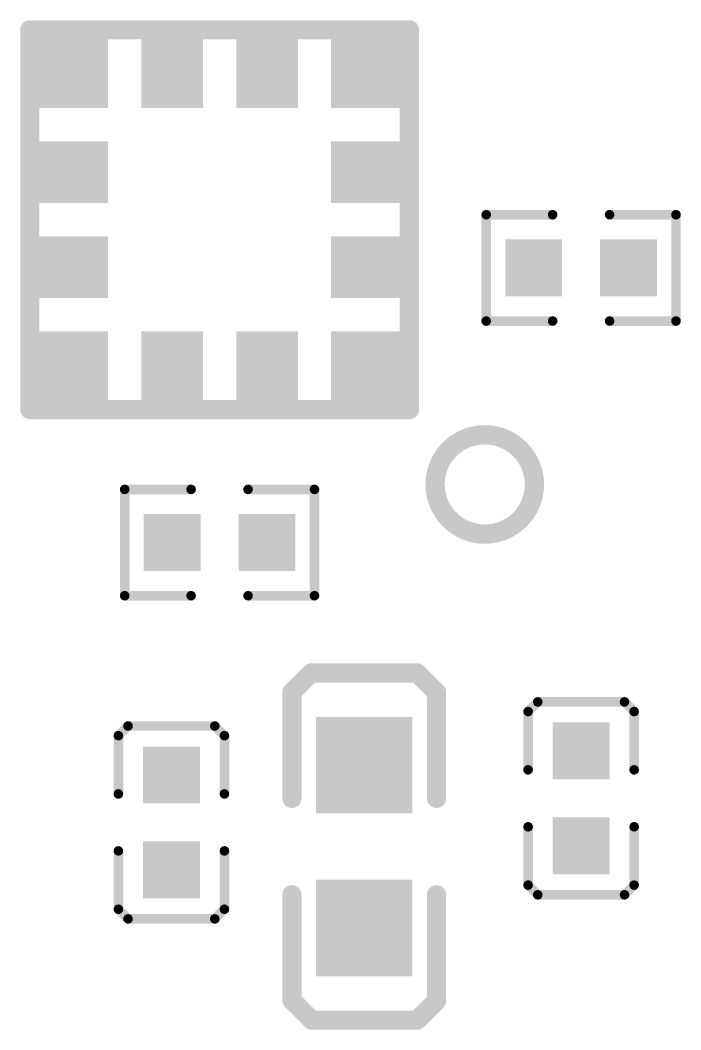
# Model space of a CAD drawing. Header units: millimetres. Extents: x 17.58 to 19.74, y 15.71 to 18.76.
# Drawn here: x 18.6937 to 18.8307, y 16.455 to 16.6644 of the extents above; entities that cross this region are included whole.
import ezdxf

# ---------------------------------------------------------------- set-up
doc = ezdxf.new("R2010")
doc.units = ezdxf.units.MM
doc.header["$MEASUREMENT"] = 0
doc.layers.get('0').update_dxf_attribs({"linetype": 'CONTINUOUS', "lineweight": 0})
doc.layers.add('04_BOT_PHO', color=90, linetype='CONTINUOUS', lineweight=0)

# ---------------------------------------------------------------- blocks, each defined once
blk = doc.blocks.new('SQUARE_4')
blk.add_solid([(0.01, 0.01), (0.01, -0.01), (-0.01, 0.01), (-0.01, -0.01)])
blk = doc.blocks.new('SQUARE_25')
blk.add_solid([(0.0059, 0.0059), (0.0059, -0.0059), (-0.0059, 0.0059), (-0.0059, -0.0059)])
blk = doc.blocks.new('SQUARE_42')
blk.add_solid([(0.00812, 0.00812), (0.00812, -0.00812), (-0.00812, 0.00812), (-0.00812, -0.00812)])
blk = doc.blocks.new('RECTANGLE_43')
blk.add_solid([(0.00812, 0.0064), (0.00812, -0.0064), (-0.00812, 0.0064), (-0.00812, -0.0064)])
blk = doc.blocks.new('RECTANGLE_44')
blk.add_solid([(0.0064, 0.00812), (0.0064, -0.00812), (-0.0064, 0.00812), (-0.0064, -0.00812)])
blk = doc.blocks.new('ROUND_15')
h = blk.add_hatch(color=256)
edge = h.paths.add_edge_path(flags=0)
edge.add_arc((0, 0), 0.002, 0, 360)
blk = doc.blocks.new('ROUND_380')
h = blk.add_hatch(color=256)
edge = h.paths.add_edge_path(flags=0)
edge.add_arc((0, 0), 0.001, 0, 360)

msp = doc.modelspace()

# ---------------------------------------------------------------- linework, layer by layer
at = {"layer": '04_BOT_PHO', "lineweight": 211}
for points, const_width in [([(18.69567, 16.58366), (18.69567, 16.6624)], 0.004), ([(18.69567, 16.6624), (18.77441, 16.6624)], 0.004), ([(18.77441, 16.6624), (18.77441, 16.58366)], 0.004), ([(18.79035, 16.60201), (18.79035, 16.62406)], 0.002), ([(18.79035, 16.62406), (18.80413, 16.62406)], 0.002), ([(18.82972, 16.62406), (18.81594, 16.62406)], 0.002), ([(18.82972, 16.60201), (18.82972, 16.62406)], 0.002), ([(18.80413, 16.60201), (18.79035, 16.60201)], 0.002), ([(18.81594, 16.60201), (18.82972, 16.60201)], 0.002), ([(18.77441, 16.58366), (18.69567, 16.58366)], 0.004), ([(18.72913, 16.5671), (18.71535, 16.5671)], 0.002), ([(18.71535, 16.5671), (18.71535, 16.54505)], 0.002), ([(18.74094, 16.5671), (18.75472, 16.5671)], 0.002), ([(18.75472, 16.5671), (18.75472, 16.54505)], 0.002), ([(18.71535, 16.54505), (18.72913, 16.54505)], 0.002), ([(18.75472, 16.54505), (18.74094, 16.54505)], 0.002), ([(18.75404, 16.52903), (18.75004, 16.52503)], 0.004), ([(18.77604, 16.52903), (18.75404, 16.52903)], 0.004), ([(18.78004, 16.52503), (18.77604, 16.52903)], 0.004), ([(18.75004, 16.52503), (18.75004, 16.50303)], 0.004), ([(18.78004, 16.50303), (18.78004, 16.52503)], 0.004), ([(18.80104, 16.52303), (18.79904, 16.52103)], 0.002), ([(18.81904, 16.52303), (18.80104, 16.52303)], 0.002), ([(18.82104, 16.52103), (18.81904, 16.52303)], 0.002), ([(18.79904, 16.52103), (18.79904, 16.50894)], 0.002), ([(18.82104, 16.50894), (18.82104, 16.52103)], 0.002), ([(18.71604, 16.51803), (18.71404, 16.51603)], 0.002), ([(18.73404, 16.51803), (18.71604, 16.51803)], 0.002), ([(18.73604, 16.51603), (18.73404, 16.51803)], 0.002), ([(18.71404, 16.51603), (18.71404, 16.50394)], 0.002), ([(18.73604, 16.50394), (18.73604, 16.51603)], 0.002), ([(18.79904, 16.48503), (18.79904, 16.49713)], 0.002), ([(18.82104, 16.49713), (18.82104, 16.48503)], 0.002), ([(18.71404, 16.48003), (18.71404, 16.49213)], 0.002), ([(18.73604, 16.49213), (18.73604, 16.48003)], 0.002), ([(18.80104, 16.48303), (18.79904, 16.48503)], 0.002), ([(18.82104, 16.48503), (18.81904, 16.48303)], 0.002), ([(18.75004, 16.46116), (18.75004, 16.48303)], 0.004), ([(18.78004, 16.48303), (18.78004, 16.46103)], 0.004), ([(18.81904, 16.48303), (18.80104, 16.48303)], 0.002), ([(18.71604, 16.47803), (18.71404, 16.48003)], 0.002), ([(18.73604, 16.48003), (18.73404, 16.47803)], 0.002), ([(18.73404, 16.47803), (18.71604, 16.47803)], 0.002), ([(18.75417, 16.45703), (18.75004, 16.46116)], 0.004), ([(18.78004, 16.46103), (18.77605, 16.45703)], 0.004), ([(18.77605, 16.45703), (18.75417, 16.45703)], 0.004)]:
    msp.add_lwpolyline(points, dxfattribs=dict(at, const_width=const_width))
at = {"layer": '04_BOT_PHO', "lineweight": 211, "const_width": 0.004}
msp.add_lwpolyline([(18.77975, 16.56812), (18.77975, 16.56812, 1), (18.80035, 16.56812, 1), (18.77975, 16.56812)], format="xyb", dxfattribs=at)

# ---------------------------------------------------------------- block references
at = {"layer": '04_BOT_PHO'}
for name, p in [('ROUND_15', (18.69567, 16.6624)), ('ROUND_15', (18.77441, 16.6624)), ('SQUARE_42', (18.70379, 16.65428)), ('RECTANGLE_44', (18.7252, 16.65428)), ('RECTANGLE_44', (18.74488, 16.65428)), ('SQUARE_42', (18.76629, 16.65428)), ('RECTANGLE_43', (18.70379, 16.63287)), ('RECTANGLE_43', (18.76629, 16.63287)), ('ROUND_380', (18.79035, 16.62406)), ('ROUND_380', (18.80413, 16.62406)), ('ROUND_380', (18.81594, 16.62406)), ('ROUND_380', (18.82972, 16.62406)), ('RECTANGLE_43', (18.70379, 16.61319)), ('RECTANGLE_43', (18.76629, 16.61319)), ('SQUARE_25', (18.8002, 16.61303)), ('SQUARE_25', (18.81988, 16.61303)), ('ROUND_380', (18.79035, 16.60201)), ('ROUND_380', (18.80413, 16.60201)), ('ROUND_380', (18.81594, 16.60201)), ('ROUND_380', (18.82972, 16.60201)), ('SQUARE_42', (18.70379, 16.59178)), ('RECTANGLE_44', (18.7252, 16.59178)), ('RECTANGLE_44', (18.74488, 16.59178)), ('SQUARE_42', (18.76629, 16.59178)), ('ROUND_15', (18.69567, 16.58366)), ('ROUND_15', (18.69567, 16.58366)), ('ROUND_15', (18.77441, 16.58366)), ('ROUND_380', (18.71535, 16.5671)), ('ROUND_380', (18.72913, 16.5671)), ('ROUND_380', (18.74094, 16.5671)), ('ROUND_380', (18.75472, 16.5671)), ('SQUARE_25', (18.72519, 16.55608)), ('SQUARE_25', (18.74487, 16.55608)), ('ROUND_380', (18.71535, 16.54505)), ('ROUND_380', (18.72913, 16.54505)), ('ROUND_380', (18.74094, 16.54505)), ('ROUND_380', (18.75472, 16.54505)), ('ROUND_15', (18.75404, 16.52903)), ('ROUND_15', (18.77604, 16.52903)), ('ROUND_15', (18.75004, 16.52503)), ('ROUND_15', (18.78004, 16.52503)), ('ROUND_380', (18.80104, 16.52303)), ('ROUND_380', (18.81904, 16.52303)), ('ROUND_380', (18.79904, 16.52103)), ('ROUND_380', (18.82104, 16.52103)), ('SQUARE_4', (18.76504, 16.50992)), ('ROUND_380', (18.71604, 16.51803)), ('ROUND_380', (18.73404, 16.51803)), ('SQUARE_25', (18.81004, 16.51287)), ('ROUND_380', (18.71404, 16.51603)), ('ROUND_380', (18.73604, 16.51603)), ('SQUARE_25', (18.72504, 16.50787)), ('ROUND_380', (18.79904, 16.50894)), ('ROUND_380', (18.82104, 16.50894)), ('ROUND_380', (18.71404, 16.50394)), ('ROUND_380', (18.73604, 16.50394)), ('ROUND_15', (18.75004, 16.50303)), ('ROUND_15', (18.78004, 16.50303)), ('SQUARE_25', (18.81004, 16.49319)), ('ROUND_380', (18.79904, 16.49713)), ('ROUND_380', (18.82104, 16.49713)), ('ROUND_380', (18.71404, 16.49213)), ('SQUARE_25', (18.72504, 16.48819)), ('ROUND_380', (18.73604, 16.49213)), ('SQUARE_4', (18.76504, 16.47614)), ('ROUND_380', (18.79904, 16.48503)), ('ROUND_380', (18.82104, 16.48503)), ('ROUND_15', (18.75004, 16.48303)), ('ROUND_15', (18.78004, 16.48303)), ('ROUND_380', (18.80104, 16.48303)), ('ROUND_380', (18.81904, 16.48303)), ('ROUND_380', (18.71404, 16.48003)), ('ROUND_380', (18.73604, 16.48003)), ('ROUND_380', (18.71604, 16.47803)), ('ROUND_380', (18.73404, 16.47803)), ('ROUND_15', (18.75004, 16.46116)), ('ROUND_15', (18.78004, 16.46103)), ('ROUND_15', (18.75417, 16.45703)), ('ROUND_15', (18.77605, 16.45703))]:
    msp.add_blockref(name, p, dxfattribs=at)

doc.saveas('drawing.dxf')
